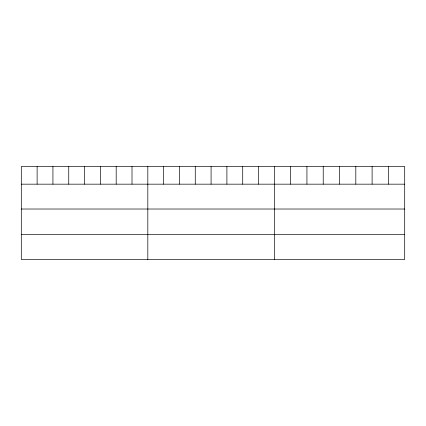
<?xml version="1.0" encoding="UTF-8"?>
<svg xmlns="http://www.w3.org/2000/svg" width="426" height="426" viewBox="0 0 426 426"><rect width="100%" height="100%" fill="white"/><g stroke="black" fill="none" stroke-linecap="round" stroke-linejoin="round"><path stroke-width="0.64" d="M404.7 184.17L404.7 259.482L21.3 259.482L21.3 166.518L404.7 166.518L404.7 184.17L21.3 184.17M21.3 209.022L404.7 209.022M21.3 234.63L404.7 234.63M388.405 166.518L388.405 184.17M372.111 166.518L372.111 184.17M355.817 166.518L355.817 184.17M339.522 166.518L339.522 184.17M323.227 166.518L323.227 184.17M306.933 166.518L306.933 184.17M290.638 166.518L290.638 184.17M274.344 166.518L274.344 259.482M258.529 166.518L258.529 184.17M242.713 166.518L242.713 184.17M226.898 166.518L226.898 184.17M211.083 166.518L211.083 184.17M195.268 166.518L195.268 184.17M179.452 166.518L179.452 184.17M163.637 166.518L163.637 184.17M147.822 166.518L147.822 259.482M132.007 166.518L132.007 184.17M116.191 166.518L116.191 184.17M100.376 166.518L100.376 184.17M84.561 166.518L84.561 184.17M68.746 166.518L68.746 184.17M52.931 166.518L52.931 184.17M37.115 166.518L37.115 184.17"/></g></svg>
